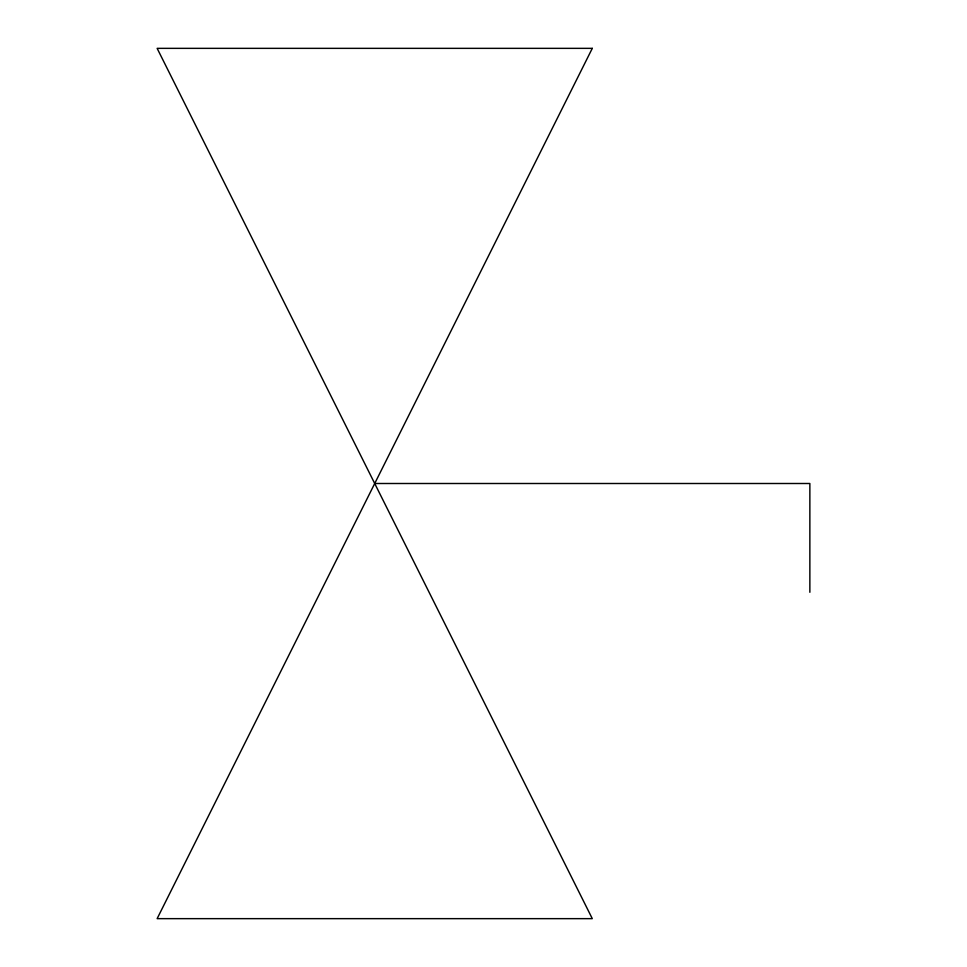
<?xml version="1.0" encoding="UTF-8"?>
<svg xmlns="http://www.w3.org/2000/svg" width="967" height="967" viewBox="0 0 967 967"><rect width="100%" height="100%" fill="white"/><g stroke="black" fill="none" stroke-linecap="round" stroke-linejoin="round"><path stroke-width="1.45" d="M374.712 483.5L809.862 483.5L809.862 592.288M592.288 48.35L157.137 918.65L592.288 918.65L157.137 48.35L592.288 48.35"/></g></svg>
